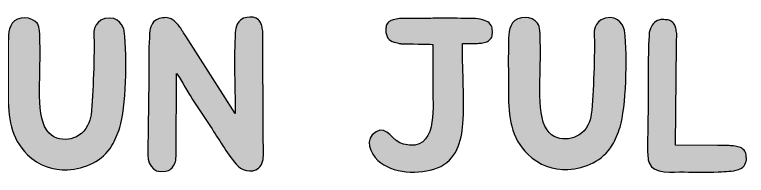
# Model space of a CAD drawing. Header units: millimetres. Extents: x 48 to 162, y 109 to 188.
# Drawn here: x 100.73 to 114.07, y 184.54 to 187.47 of the extents above; entities that cross this region are included whole.
import ezdxf

# ---------------------------------------------------------------- set-up
doc = ezdxf.new("R2010")
doc.units = ezdxf.units.MM
doc.header["$MEASUREMENT"] = 0
doc.layers.add('Layer 2', color=7, linetype='Continuous', lineweight=0)

# ---------------------------------------------------------------- blocks, each defined once
blk = doc.blocks.new('Block_55')
at = {"layer": 'Layer 2', "true_color": 0x000000, "transparency": 33554687}
h = blk.add_hatch(color=18, dxfattribs=at)
h.dxf.hatch_style = 2
edge = h.paths.add_edge_path()
edge.add_spline(control_points=[(109.436, 187.195), (109.44, 187.164), (109.436, 187.106), (109.432, 187.082), (109.425, 187.055), (109.409, 187.032), (109.378, 187.005), (109.362, 186.989), (109.343, 186.974), (109.312, 186.966), (109.281, 186.958), (109.25, 186.954), (109.215, 186.95), (109.18, 186.947), (109.149, 186.943), (109.114, 186.943), (109.114, 186.943), (108.893, 186.943), (108.893, 186.943), (108.893, 186.943), (108.893, 186.877), (108.893, 186.877), (108.889, 186.415), (108.932, 185.941), (108.901, 185.48), (108.873, 185.165), (108.788, 184.816), (108.435, 184.676), (108.109, 184.548), (107.604, 184.575), (107.352, 184.812), (107.22, 184.932), (107.088, 185.208), (107.317, 185.336), (107.519, 185.452), (107.62, 185.154), (107.818, 185.107), (108.45, 184.956), (108.346, 185.774), (108.353, 186.081), (108.357, 186.353), (108.349, 186.617), (108.349, 186.888), (108.349, 186.888), (108.349, 186.904), (108.349, 186.904), (108.353, 186.912), (108.353, 186.919), (108.353, 186.927), (108.353, 186.927), (108.342, 186.927), (108.342, 186.927), (108.279, 186.935), (107.891, 186.935), (107.825, 186.939), (107.825, 186.939), (107.771, 186.939), (107.771, 186.939), (107.771, 186.939), (107.771, 186.943), (107.771, 186.943), (107.729, 186.947), (107.69, 186.958), (107.647, 186.97), (107.6, 186.985), (107.561, 187.009), (107.534, 187.044), (107.507, 187.071), (107.496, 187.141), (107.496, 187.179), (107.496, 187.207), (107.496, 187.238), (107.503, 187.265), (107.507, 187.292), (107.527, 187.319), (107.558, 187.343), (107.573, 187.354), (107.6, 187.37), (107.631, 187.377), (107.666, 187.385), (107.705, 187.393), (107.744, 187.397), (107.779, 187.401), (107.818, 187.401), (107.856, 187.401), (107.856, 187.401), (108.229, 187.401), (108.229, 187.401), (108.26, 187.401), (108.303, 187.401), (108.353, 187.405), (108.555, 187.405), (108.753, 187.405), (108.939, 187.401), (108.939, 187.401), (108.963, 187.401), (108.963, 187.401), (109.017, 187.401), (109.075, 187.397), (109.129, 187.397), (109.192, 187.393), (109.246, 187.381), (109.296, 187.362), (109.339, 187.35), (109.37, 187.331), (109.397, 187.296), (109.42, 187.265), (109.436, 187.234), (109.436, 187.195)], knot_values=[0, 0, 0, 0, 1, 1, 1, 2, 2, 2, 3, 3, 3, 4, 4, 4, 5, 5, 5, 6, 6, 6, 7, 7, 7, 8, 8, 8, 9, 9, 9, 10, 10, 10, 11, 11, 11, 12, 12, 12, 13, 13, 13, 14, 14, 14, 15, 15, 15, 16, 16, 16, 17, 17, 17, 18, 18, 18, 19, 19, 19, 20, 20, 20, 21, 21, 21, 22, 22, 22, 23, 23, 23, 24, 24, 24, 25, 25, 25, 26, 26, 26, 27, 27, 27, 28, 28, 28, 29, 29, 29, 30, 30, 30, 31, 31, 31, 32, 32, 32, 33, 33, 33, 34, 34, 34, 35, 35, 35, 36, 36, 36, 36], degree=3, periodic=0)
h = blk.add_hatch(color=18, dxfattribs=at)
h.dxf.hatch_style = 2
edge = h.paths.add_edge_path()
edge.add_spline(control_points=[(111.764, 185.417), (111.73, 185.309), (111.675, 185.185), (111.621, 185.091), (111.458, 184.812), (111.124, 184.664), (110.814, 184.649), (110.542, 184.637), (110.29, 184.727), (110.084, 184.925), (109.774, 185.227), (109.727, 185.612), (109.731, 186.038), (109.731, 186.24), (109.723, 186.663), (109.731, 186.873), (109.735, 187.009), (109.719, 187.199), (109.805, 187.323), (109.902, 187.455), (110.161, 187.451), (110.262, 187.315), (110.29, 187.276), (110.298, 187.234), (110.301, 187.183), (110.325, 186.838), (110.301, 186.267), (110.301, 186.104), (110.301, 185.798), (110.321, 185.534), (110.433, 185.371), (110.534, 185.223), (110.685, 185.192), (110.825, 185.208), (110.953, 185.223), (111.101, 185.301), (111.178, 185.456), (111.209, 185.514), (111.233, 185.592), (111.24, 185.654), (111.279, 186.05), (111.307, 186.741), (111.291, 187.16), (111.291, 187.16), (111.31, 187.42), (111.582, 187.416), (111.799, 187.412), (111.846, 187.179), (111.846, 187.179), (111.904, 186.683), (111.873, 185.782), (111.764, 185.417)], knot_values=[0, 0, 0, 0, 1, 1, 1, 2, 2, 2, 3, 3, 3, 4, 4, 4, 5, 5, 5, 6, 6, 6, 7, 7, 7, 8, 8, 8, 9, 9, 9, 10, 10, 10, 11, 11, 11, 12, 12, 12, 13, 13, 13, 14, 14, 14, 15, 15, 15, 16, 16, 16, 17, 17, 17, 17], degree=3, periodic=0)
h = blk.add_hatch(color=18, dxfattribs=at)
h.dxf.hatch_style = 2
edge = h.paths.add_edge_path()
edge.add_spline(control_points=[(114.065, 184.824), (114.065, 184.785), (114.046, 184.746), (114.023, 184.715), (113.996, 184.68), (113.965, 184.661), (113.922, 184.645), (113.864, 184.626), (113.805, 184.614), (113.747, 184.614), (113.689, 184.61), (113.627, 184.61), (113.565, 184.602), (113.565, 184.602), (113.549, 184.602), (113.549, 184.602), (113.347, 184.599), (113.146, 184.599), (112.932, 184.602), (112.73, 184.61), (112.373, 184.548), (112.292, 184.769), (112.284, 184.792), (112.276, 184.82), (112.276, 184.843), (112.257, 185.018), (112.268, 185.188), (112.268, 185.355), (112.268, 185.355), (112.276, 185.918), (112.276, 185.918), (112.276, 185.918), (112.276, 186.438), (112.276, 186.438), (112.276, 186.624), (112.28, 186.753), (112.284, 186.927), (112.284, 186.927), (112.284, 186.947), (112.284, 186.947), (112.288, 186.997), (112.292, 187.051), (112.292, 187.102), (112.296, 187.156), (112.307, 187.207), (112.334, 187.253), (112.35, 187.292), (112.377, 187.323), (112.416, 187.346), (112.451, 187.37), (112.493, 187.381), (112.536, 187.381), (112.571, 187.381), (112.606, 187.377), (112.637, 187.374), (112.668, 187.37), (112.695, 187.35), (112.726, 187.327), (112.742, 187.311), (112.757, 187.288), (112.769, 187.261), (112.777, 187.238), (112.785, 187.207), (112.788, 187.176), (112.792, 187.141), (112.8, 187.11), (112.8, 187.078), (112.792, 187.047), (112.792, 187.016), (112.792, 186.989), (112.792, 186.989), (112.792, 186.919), (112.792, 186.919), (112.792, 186.919), (112.777, 185.091), (112.777, 185.091), (112.777, 185.091), (113.545, 185.084), (113.545, 185.084), (113.545, 185.084), (113.728, 185.084), (113.728, 185.084), (113.759, 185.084), (113.798, 185.08), (113.833, 185.076), (113.871, 185.072), (113.902, 185.064), (113.934, 185.057), (113.965, 185.049), (113.988, 185.033), (114.003, 185.018), (114.034, 184.991), (114.05, 184.967), (114.058, 184.94), (114.065, 184.913), (114.065, 184.855), (114.065, 184.824)], knot_values=[0, 0, 0, 0, 1, 1, 1, 2, 2, 2, 3, 3, 3, 4, 4, 4, 5, 5, 5, 6, 6, 6, 7, 7, 7, 8, 8, 8, 9, 9, 9, 10, 10, 10, 11, 11, 11, 12, 12, 12, 13, 13, 13, 14, 14, 14, 15, 15, 15, 16, 16, 16, 17, 17, 17, 18, 18, 18, 19, 19, 19, 20, 20, 20, 21, 21, 21, 22, 22, 22, 23, 23, 23, 24, 24, 24, 25, 25, 25, 26, 26, 26, 27, 27, 27, 28, 28, 28, 29, 29, 29, 30, 30, 30, 31, 31, 31, 32, 32, 32, 32], degree=3, periodic=0)
at = {"layer": 'Layer 2', "color": 18, "lineweight": 25, "true_color": 0x000000}
for points, knots in [([(109.436, 187.195), (109.44, 187.164), (109.436, 187.106), (109.432, 187.082), (109.425, 187.055), (109.409, 187.032), (109.378, 187.005), (109.362, 186.989), (109.343, 186.974), (109.312, 186.966), (109.281, 186.958), (109.25, 186.954), (109.215, 186.95), (109.18, 186.947), (109.149, 186.943), (109.114, 186.943), (109.114, 186.943), (108.893, 186.943), (108.893, 186.943), (108.893, 186.943), (108.893, 186.877), (108.893, 186.877), (108.889, 186.415), (108.932, 185.941), (108.901, 185.48), (108.873, 185.165), (108.788, 184.816), (108.435, 184.676), (108.109, 184.548), (107.604, 184.575), (107.352, 184.812), (107.22, 184.932), (107.088, 185.208), (107.317, 185.336), (107.519, 185.452), (107.62, 185.154), (107.818, 185.107), (108.45, 184.956), (108.346, 185.774), (108.353, 186.081), (108.357, 186.353), (108.349, 186.617), (108.349, 186.888), (108.349, 186.888), (108.349, 186.904), (108.349, 186.904), (108.353, 186.912), (108.353, 186.919), (108.353, 186.927), (108.353, 186.927), (108.342, 186.927), (108.342, 186.927), (108.279, 186.935), (107.891, 186.935), (107.825, 186.939), (107.825, 186.939), (107.771, 186.939), (107.771, 186.939), (107.771, 186.939), (107.771, 186.943), (107.771, 186.943), (107.729, 186.947), (107.69, 186.958), (107.647, 186.97), (107.6, 186.985), (107.561, 187.009), (107.534, 187.044), (107.507, 187.071), (107.496, 187.141), (107.496, 187.179), (107.496, 187.207), (107.496, 187.238), (107.503, 187.265), (107.507, 187.292), (107.527, 187.319), (107.558, 187.343), (107.573, 187.354), (107.6, 187.37), (107.631, 187.377), (107.666, 187.385), (107.705, 187.393), (107.744, 187.397), (107.779, 187.401), (107.818, 187.401), (107.856, 187.401), (107.856, 187.401), (108.229, 187.401), (108.229, 187.401), (108.26, 187.401), (108.303, 187.401), (108.353, 187.405), (108.555, 187.405), (108.753, 187.405), (108.939, 187.401), (108.939, 187.401), (108.963, 187.401), (108.963, 187.401), (109.017, 187.401), (109.075, 187.397), (109.129, 187.397), (109.192, 187.393), (109.246, 187.381), (109.296, 187.362), (109.339, 187.35), (109.37, 187.331), (109.397, 187.296), (109.42, 187.265), (109.436, 187.234), (109.436, 187.195)], [0, 0, 0, 0, 1, 1, 1, 2, 2, 2, 3, 3, 3, 4, 4, 4, 5, 5, 5, 6, 6, 6, 7, 7, 7, 8, 8, 8, 9, 9, 9, 10, 10, 10, 11, 11, 11, 12, 12, 12, 13, 13, 13, 14, 14, 14, 15, 15, 15, 16, 16, 16, 17, 17, 17, 18, 18, 18, 19, 19, 19, 20, 20, 20, 21, 21, 21, 22, 22, 22, 23, 23, 23, 24, 24, 24, 25, 25, 25, 26, 26, 26, 27, 27, 27, 28, 28, 28, 29, 29, 29, 30, 30, 30, 31, 31, 31, 32, 32, 32, 33, 33, 33, 34, 34, 34, 35, 35, 35, 36, 36, 36, 36]), ([(111.764, 185.417), (111.73, 185.309), (111.675, 185.185), (111.621, 185.091), (111.458, 184.812), (111.124, 184.664), (110.814, 184.649), (110.542, 184.637), (110.29, 184.727), (110.084, 184.925), (109.774, 185.227), (109.727, 185.612), (109.731, 186.038), (109.731, 186.24), (109.723, 186.663), (109.731, 186.873), (109.735, 187.009), (109.719, 187.199), (109.805, 187.323), (109.902, 187.455), (110.161, 187.451), (110.262, 187.315), (110.29, 187.276), (110.298, 187.234), (110.301, 187.183), (110.325, 186.838), (110.301, 186.267), (110.301, 186.104), (110.301, 185.798), (110.321, 185.534), (110.433, 185.371), (110.534, 185.223), (110.685, 185.192), (110.825, 185.208), (110.953, 185.223), (111.101, 185.301), (111.178, 185.456), (111.209, 185.514), (111.233, 185.592), (111.24, 185.654), (111.279, 186.05), (111.307, 186.741), (111.291, 187.16), (111.291, 187.16), (111.31, 187.42), (111.582, 187.416), (111.799, 187.412), (111.846, 187.179), (111.846, 187.179), (111.904, 186.683), (111.873, 185.782), (111.764, 185.417)], [0, 0, 0, 0, 1, 1, 1, 2, 2, 2, 3, 3, 3, 4, 4, 4, 5, 5, 5, 6, 6, 6, 7, 7, 7, 8, 8, 8, 9, 9, 9, 10, 10, 10, 11, 11, 11, 12, 12, 12, 13, 13, 13, 14, 14, 14, 15, 15, 15, 16, 16, 16, 17, 17, 17, 17]), ([(114.065, 184.824), (114.065, 184.785), (114.046, 184.746), (114.023, 184.715), (113.996, 184.68), (113.965, 184.661), (113.922, 184.645), (113.864, 184.626), (113.805, 184.614), (113.747, 184.614), (113.689, 184.61), (113.627, 184.61), (113.565, 184.602), (113.565, 184.602), (113.549, 184.602), (113.549, 184.602), (113.347, 184.599), (113.146, 184.599), (112.932, 184.602), (112.73, 184.61), (112.373, 184.548), (112.292, 184.769), (112.284, 184.792), (112.276, 184.82), (112.276, 184.843), (112.257, 185.018), (112.268, 185.188), (112.268, 185.355), (112.268, 185.355), (112.276, 185.918), (112.276, 185.918), (112.276, 185.918), (112.276, 186.438), (112.276, 186.438), (112.276, 186.624), (112.28, 186.753), (112.284, 186.927), (112.284, 186.927), (112.284, 186.947), (112.284, 186.947), (112.288, 186.997), (112.292, 187.051), (112.292, 187.102), (112.296, 187.156), (112.307, 187.207), (112.334, 187.253), (112.35, 187.292), (112.377, 187.323), (112.416, 187.346), (112.451, 187.37), (112.493, 187.381), (112.536, 187.381), (112.571, 187.381), (112.606, 187.377), (112.637, 187.374), (112.668, 187.37), (112.695, 187.35), (112.726, 187.327), (112.742, 187.311), (112.757, 187.288), (112.769, 187.261), (112.777, 187.238), (112.785, 187.207), (112.788, 187.176), (112.792, 187.141), (112.8, 187.11), (112.8, 187.078), (112.792, 187.047), (112.792, 187.016), (112.792, 186.989), (112.792, 186.989), (112.792, 186.919), (112.792, 186.919), (112.792, 186.919), (112.777, 185.091), (112.777, 185.091), (112.777, 185.091), (113.545, 185.084), (113.545, 185.084), (113.545, 185.084), (113.728, 185.084), (113.728, 185.084), (113.759, 185.084), (113.798, 185.08), (113.833, 185.076), (113.871, 185.072), (113.902, 185.064), (113.934, 185.057), (113.965, 185.049), (113.988, 185.033), (114.003, 185.018), (114.034, 184.991), (114.05, 184.967), (114.058, 184.94), (114.065, 184.913), (114.065, 184.855), (114.065, 184.824)], [0, 0, 0, 0, 1, 1, 1, 2, 2, 2, 3, 3, 3, 4, 4, 4, 5, 5, 5, 6, 6, 6, 7, 7, 7, 8, 8, 8, 9, 9, 9, 10, 10, 10, 11, 11, 11, 12, 12, 12, 13, 13, 13, 14, 14, 14, 15, 15, 15, 16, 16, 16, 17, 17, 17, 18, 18, 18, 19, 19, 19, 20, 20, 20, 21, 21, 21, 22, 22, 22, 23, 23, 23, 24, 24, 24, 25, 25, 25, 26, 26, 26, 27, 27, 27, 28, 28, 28, 29, 29, 29, 30, 30, 30, 31, 31, 31, 32, 32, 32, 32])]:
    blk.add_open_spline(points, degree=3, knots=knots, dxfattribs=at)
blk = doc.blocks.new('Block_56')
at = {"layer": 'Layer 2', "true_color": 0x000000, "transparency": 33554687}
h = blk.add_hatch(color=18, dxfattribs=at)
h.dxf.hatch_style = 2
edge = h.paths.add_edge_path()
edge.add_spline(control_points=[(100.319, 187.187), (100.323, 187.156), (100.319, 187.098), (100.315, 187.075), (100.307, 187.047), (100.292, 187.024), (100.261, 186.997), (100.245, 186.981), (100.226, 186.966), (100.195, 186.958), (100.164, 186.95), (100.133, 186.947), (100.098, 186.943), (100.063, 186.939), (100.032, 186.935), (99.997, 186.935), (99.997, 186.935), (99.776, 186.935), (99.776, 186.935), (99.776, 186.935), (99.776, 186.869), (99.776, 186.869), (99.772, 186.407), (99.814, 185.934), (99.783, 185.472), (99.756, 185.157), (99.671, 184.808), (99.318, 184.668), (98.992, 184.54), (98.487, 184.568), (98.235, 184.804), (98.103, 184.925), (97.971, 185.2), (98.2, 185.328), (98.402, 185.445), (98.503, 185.146), (98.701, 185.099), (99.333, 184.948), (99.228, 185.767), (99.236, 186.073), (99.24, 186.345), (99.232, 186.609), (99.232, 186.881), (99.232, 186.881), (99.232, 186.896), (99.232, 186.896), (99.236, 186.904), (99.236, 186.912), (99.236, 186.919), (99.236, 186.919), (99.225, 186.919), (99.225, 186.919), (99.162, 186.927), (98.774, 186.927), (98.708, 186.931), (98.708, 186.931), (98.654, 186.931), (98.654, 186.931), (98.654, 186.931), (98.654, 186.935), (98.654, 186.935), (98.611, 186.939), (98.573, 186.95), (98.53, 186.962), (98.483, 186.978), (98.444, 187.001), (98.417, 187.036), (98.39, 187.063), (98.379, 187.133), (98.379, 187.172), (98.379, 187.199), (98.379, 187.23), (98.386, 187.257), (98.39, 187.284), (98.41, 187.311), (98.441, 187.335), (98.456, 187.346), (98.483, 187.362), (98.514, 187.37), (98.549, 187.377), (98.588, 187.385), (98.627, 187.389), (98.662, 187.393), (98.701, 187.393), (98.739, 187.393), (98.739, 187.393), (99.112, 187.393), (99.112, 187.393), (99.143, 187.393), (99.186, 187.393), (99.236, 187.397), (99.438, 187.397), (99.636, 187.397), (99.822, 187.393), (99.822, 187.393), (99.845, 187.393), (99.845, 187.393), (99.9, 187.393), (99.958, 187.389), (100.012, 187.389), (100.075, 187.385), (100.129, 187.374), (100.179, 187.354), (100.222, 187.343), (100.253, 187.323), (100.28, 187.288), (100.303, 187.257), (100.319, 187.226), (100.319, 187.187)], knot_values=[0, 0, 0, 0, 1, 1, 1, 2, 2, 2, 3, 3, 3, 4, 4, 4, 5, 5, 5, 6, 6, 6, 7, 7, 7, 8, 8, 8, 9, 9, 9, 10, 10, 10, 11, 11, 11, 12, 12, 12, 13, 13, 13, 14, 14, 14, 15, 15, 15, 16, 16, 16, 17, 17, 17, 18, 18, 18, 19, 19, 19, 20, 20, 20, 21, 21, 21, 22, 22, 22, 23, 23, 23, 24, 24, 24, 25, 25, 25, 26, 26, 26, 27, 27, 27, 28, 28, 28, 29, 29, 29, 30, 30, 30, 31, 31, 31, 32, 32, 32, 33, 33, 33, 34, 34, 34, 35, 35, 35, 36, 36, 36, 36], degree=3, periodic=0)
h = blk.add_hatch(color=18, dxfattribs=at)
h.dxf.hatch_style = 2
edge = h.paths.add_edge_path()
edge.add_spline(control_points=[(102.647, 185.41), (102.613, 185.301), (102.558, 185.177), (102.504, 185.084), (102.341, 184.804), (102.007, 184.657), (101.697, 184.641), (101.425, 184.63), (101.173, 184.719), (100.967, 184.917), (100.656, 185.219), (100.61, 185.604), (100.614, 186.031), (100.614, 186.233), (100.606, 186.656), (100.614, 186.865), (100.618, 187.001), (100.602, 187.191), (100.687, 187.315), (100.785, 187.447), (101.044, 187.443), (101.145, 187.308), (101.173, 187.269), (101.18, 187.226), (101.184, 187.176), (101.208, 186.83), (101.184, 186.26), (101.184, 186.097), (101.184, 185.79), (101.204, 185.526), (101.316, 185.363), (101.417, 185.216), (101.568, 185.185), (101.708, 185.2), (101.836, 185.216), (101.984, 185.293), (102.061, 185.448), (102.092, 185.507), (102.116, 185.584), (102.123, 185.646), (102.162, 186.042), (102.19, 186.733), (102.174, 187.152), (102.174, 187.152), (102.193, 187.412), (102.465, 187.409), (102.682, 187.405), (102.729, 187.172), (102.729, 187.172), (102.787, 186.675), (102.756, 185.774), (102.647, 185.41)], knot_values=[0, 0, 0, 0, 1, 1, 1, 2, 2, 2, 3, 3, 3, 4, 4, 4, 5, 5, 5, 6, 6, 6, 7, 7, 7, 8, 8, 8, 9, 9, 9, 10, 10, 10, 11, 11, 11, 12, 12, 12, 13, 13, 13, 14, 14, 14, 15, 15, 15, 16, 16, 16, 17, 17, 17, 17], degree=3, periodic=0)
h = blk.add_hatch(color=18, dxfattribs=at)
h.dxf.hatch_style = 2
edge = h.paths.add_edge_path()
edge.add_spline(control_points=[(105.174, 184.672), (105.049, 184.571), (104.847, 184.637), (104.766, 184.746), (104.591, 184.959), (104.452, 185.2), (104.3, 185.429), (104.3, 185.429), (103.974, 185.922), (103.974, 185.922), (103.885, 186.062), (103.788, 186.248), (103.683, 186.399), (103.683, 186.399), (103.672, 184.917), (103.672, 184.917), (103.672, 184.917), (103.672, 184.882), (103.672, 184.882), (103.672, 184.8), (103.644, 184.715), (103.579, 184.657), (103.555, 184.637), (103.52, 184.622), (103.478, 184.614), (103.221, 184.568), (103.144, 184.796), (103.159, 184.979), (103.159, 184.979), (103.159, 185.045), (103.159, 185.045), (103.159, 185.045), (103.167, 185.348), (103.167, 185.348), (103.167, 185.348), (103.171, 185.91), (103.171, 185.91), (103.175, 186.073), (103.175, 186.248), (103.175, 186.43), (103.171, 186.652), (103.179, 186.919), (103.19, 187.133), (103.194, 187.187), (103.206, 187.238), (103.233, 187.284), (103.245, 187.323), (103.276, 187.354), (103.315, 187.377), (103.373, 187.412), (103.478, 187.424), (103.543, 187.409), (103.571, 187.401), (103.594, 187.385), (103.621, 187.37), (103.644, 187.35), (103.672, 187.327), (103.691, 187.304), (103.718, 187.277), (103.737, 187.245), (103.757, 187.222), (103.773, 187.191), (103.788, 187.168), (103.807, 187.141), (103.807, 187.141), (103.85, 187.078), (103.85, 187.078), (103.85, 187.078), (104.747, 185.666), (104.747, 185.666), (104.747, 185.666), (104.747, 185.922), (104.747, 185.922), (104.747, 186.085), (104.743, 186.26), (104.739, 186.446), (104.739, 186.663), (104.739, 186.927), (104.751, 187.145), (104.751, 187.195), (104.766, 187.245), (104.789, 187.296), (104.84, 187.428), (105.065, 187.471), (105.177, 187.374), (105.193, 187.358), (105.212, 187.335), (105.22, 187.311), (105.232, 187.28), (105.239, 187.253), (105.244, 187.222), (105.251, 187.187), (105.255, 187.16), (105.255, 187.125), (105.255, 186.481), (105.259, 185.79), (105.263, 185.146), (105.263, 185.072), (105.27, 185.006), (105.267, 184.932), (105.263, 184.847), (105.255, 184.734), (105.174, 184.672)], knot_values=[0, 0, 0, 0, 1, 1, 1, 2, 2, 2, 3, 3, 3, 4, 4, 4, 5, 5, 5, 6, 6, 6, 7, 7, 7, 8, 8, 8, 9, 9, 9, 10, 10, 10, 11, 11, 11, 12, 12, 12, 13, 13, 13, 14, 14, 14, 15, 15, 15, 16, 16, 16, 17, 17, 17, 18, 18, 18, 19, 19, 19, 20, 20, 20, 21, 21, 21, 22, 22, 22, 23, 23, 23, 24, 24, 24, 25, 25, 25, 26, 26, 26, 27, 27, 27, 28, 28, 28, 29, 29, 29, 30, 30, 30, 31, 31, 31, 32, 32, 32, 33, 33, 33, 34, 34, 34, 34], degree=3, periodic=0)
at = {"layer": 'Layer 2', "color": 18, "lineweight": 25, "true_color": 0x000000}
for points, knots in [([(100.319, 187.187), (100.323, 187.156), (100.319, 187.098), (100.315, 187.075), (100.307, 187.047), (100.292, 187.024), (100.261, 186.997), (100.245, 186.981), (100.226, 186.966), (100.195, 186.958), (100.164, 186.95), (100.133, 186.947), (100.098, 186.943), (100.063, 186.939), (100.032, 186.935), (99.997, 186.935), (99.997, 186.935), (99.776, 186.935), (99.776, 186.935), (99.776, 186.935), (99.776, 186.869), (99.776, 186.869), (99.772, 186.407), (99.814, 185.934), (99.783, 185.472), (99.756, 185.157), (99.671, 184.808), (99.318, 184.668), (98.992, 184.54), (98.487, 184.568), (98.235, 184.804), (98.103, 184.925), (97.971, 185.2), (98.2, 185.328), (98.402, 185.445), (98.503, 185.146), (98.701, 185.099), (99.333, 184.948), (99.228, 185.767), (99.236, 186.073), (99.24, 186.345), (99.232, 186.609), (99.232, 186.881), (99.232, 186.881), (99.232, 186.896), (99.232, 186.896), (99.236, 186.904), (99.236, 186.912), (99.236, 186.919), (99.236, 186.919), (99.225, 186.919), (99.225, 186.919), (99.162, 186.927), (98.774, 186.927), (98.708, 186.931), (98.708, 186.931), (98.654, 186.931), (98.654, 186.931), (98.654, 186.931), (98.654, 186.935), (98.654, 186.935), (98.611, 186.939), (98.573, 186.95), (98.53, 186.962), (98.483, 186.978), (98.444, 187.001), (98.417, 187.036), (98.39, 187.063), (98.379, 187.133), (98.379, 187.172), (98.379, 187.199), (98.379, 187.23), (98.386, 187.257), (98.39, 187.284), (98.41, 187.311), (98.441, 187.335), (98.456, 187.346), (98.483, 187.362), (98.514, 187.37), (98.549, 187.377), (98.588, 187.385), (98.627, 187.389), (98.662, 187.393), (98.701, 187.393), (98.739, 187.393), (98.739, 187.393), (99.112, 187.393), (99.112, 187.393), (99.143, 187.393), (99.186, 187.393), (99.236, 187.397), (99.438, 187.397), (99.636, 187.397), (99.822, 187.393), (99.822, 187.393), (99.845, 187.393), (99.845, 187.393), (99.9, 187.393), (99.958, 187.389), (100.012, 187.389), (100.075, 187.385), (100.129, 187.374), (100.179, 187.354), (100.222, 187.343), (100.253, 187.323), (100.28, 187.288), (100.303, 187.257), (100.319, 187.226), (100.319, 187.187)], [0, 0, 0, 0, 1, 1, 1, 2, 2, 2, 3, 3, 3, 4, 4, 4, 5, 5, 5, 6, 6, 6, 7, 7, 7, 8, 8, 8, 9, 9, 9, 10, 10, 10, 11, 11, 11, 12, 12, 12, 13, 13, 13, 14, 14, 14, 15, 15, 15, 16, 16, 16, 17, 17, 17, 18, 18, 18, 19, 19, 19, 20, 20, 20, 21, 21, 21, 22, 22, 22, 23, 23, 23, 24, 24, 24, 25, 25, 25, 26, 26, 26, 27, 27, 27, 28, 28, 28, 29, 29, 29, 30, 30, 30, 31, 31, 31, 32, 32, 32, 33, 33, 33, 34, 34, 34, 35, 35, 35, 36, 36, 36, 36]), ([(102.647, 185.41), (102.613, 185.301), (102.558, 185.177), (102.504, 185.084), (102.341, 184.804), (102.007, 184.657), (101.697, 184.641), (101.425, 184.63), (101.173, 184.719), (100.967, 184.917), (100.656, 185.219), (100.61, 185.604), (100.614, 186.031), (100.614, 186.233), (100.606, 186.656), (100.614, 186.865), (100.618, 187.001), (100.602, 187.191), (100.687, 187.315), (100.785, 187.447), (101.044, 187.443), (101.145, 187.308), (101.173, 187.269), (101.18, 187.226), (101.184, 187.176), (101.208, 186.83), (101.184, 186.26), (101.184, 186.097), (101.184, 185.79), (101.204, 185.526), (101.316, 185.363), (101.417, 185.216), (101.568, 185.185), (101.708, 185.2), (101.836, 185.216), (101.984, 185.293), (102.061, 185.448), (102.092, 185.507), (102.116, 185.584), (102.123, 185.646), (102.162, 186.042), (102.19, 186.733), (102.174, 187.152), (102.174, 187.152), (102.193, 187.412), (102.465, 187.409), (102.682, 187.405), (102.729, 187.172), (102.729, 187.172), (102.787, 186.675), (102.756, 185.774), (102.647, 185.41)], [0, 0, 0, 0, 1, 1, 1, 2, 2, 2, 3, 3, 3, 4, 4, 4, 5, 5, 5, 6, 6, 6, 7, 7, 7, 8, 8, 8, 9, 9, 9, 10, 10, 10, 11, 11, 11, 12, 12, 12, 13, 13, 13, 14, 14, 14, 15, 15, 15, 16, 16, 16, 17, 17, 17, 17]), ([(105.174, 184.672), (105.049, 184.571), (104.847, 184.637), (104.766, 184.746), (104.591, 184.959), (104.452, 185.2), (104.3, 185.429), (104.3, 185.429), (103.974, 185.922), (103.974, 185.922), (103.885, 186.062), (103.788, 186.248), (103.683, 186.399), (103.683, 186.399), (103.672, 184.917), (103.672, 184.917), (103.672, 184.917), (103.672, 184.882), (103.672, 184.882), (103.672, 184.8), (103.644, 184.715), (103.579, 184.657), (103.555, 184.637), (103.52, 184.622), (103.478, 184.614), (103.221, 184.568), (103.144, 184.796), (103.159, 184.979), (103.159, 184.979), (103.159, 185.045), (103.159, 185.045), (103.159, 185.045), (103.167, 185.348), (103.167, 185.348), (103.167, 185.348), (103.171, 185.91), (103.171, 185.91), (103.175, 186.073), (103.175, 186.248), (103.175, 186.43), (103.171, 186.652), (103.179, 186.919), (103.19, 187.133), (103.194, 187.187), (103.206, 187.238), (103.233, 187.284), (103.245, 187.323), (103.276, 187.354), (103.315, 187.377), (103.373, 187.412), (103.478, 187.424), (103.543, 187.409), (103.571, 187.401), (103.594, 187.385), (103.621, 187.37), (103.644, 187.35), (103.672, 187.327), (103.691, 187.304), (103.718, 187.277), (103.737, 187.245), (103.757, 187.222), (103.773, 187.191), (103.788, 187.168), (103.807, 187.141), (103.807, 187.141), (103.85, 187.078), (103.85, 187.078), (103.85, 187.078), (104.747, 185.666), (104.747, 185.666), (104.747, 185.666), (104.747, 185.922), (104.747, 185.922), (104.747, 186.085), (104.743, 186.26), (104.739, 186.446), (104.739, 186.663), (104.739, 186.927), (104.751, 187.145), (104.751, 187.195), (104.766, 187.245), (104.789, 187.296), (104.84, 187.428), (105.065, 187.471), (105.177, 187.374), (105.193, 187.358), (105.212, 187.335), (105.22, 187.311), (105.232, 187.28), (105.239, 187.253), (105.244, 187.222), (105.251, 187.187), (105.255, 187.16), (105.255, 187.125), (105.255, 186.481), (105.259, 185.79), (105.263, 185.146), (105.263, 185.072), (105.27, 185.006), (105.267, 184.932), (105.263, 184.847), (105.255, 184.734), (105.174, 184.672)], [0, 0, 0, 0, 1, 1, 1, 2, 2, 2, 3, 3, 3, 4, 4, 4, 5, 5, 5, 6, 6, 6, 7, 7, 7, 8, 8, 8, 9, 9, 9, 10, 10, 10, 11, 11, 11, 12, 12, 12, 13, 13, 13, 14, 14, 14, 15, 15, 15, 16, 16, 16, 17, 17, 17, 18, 18, 18, 19, 19, 19, 20, 20, 20, 21, 21, 21, 22, 22, 22, 23, 23, 23, 24, 24, 24, 25, 25, 25, 26, 26, 26, 27, 27, 27, 28, 28, 28, 29, 29, 29, 30, 30, 30, 31, 31, 31, 32, 32, 32, 33, 33, 33, 34, 34, 34, 34])]:
    blk.add_open_spline(points, degree=3, knots=knots, dxfattribs=at)

msp = doc.modelspace()

# ---------------------------------------------------------------- block references
at = {"layer": 'Layer 2'}
for name in ['Block_56', 'Block_55']:
    msp.add_blockref(name, (0, 0), dxfattribs=at)

doc.saveas('drawing.dxf')
